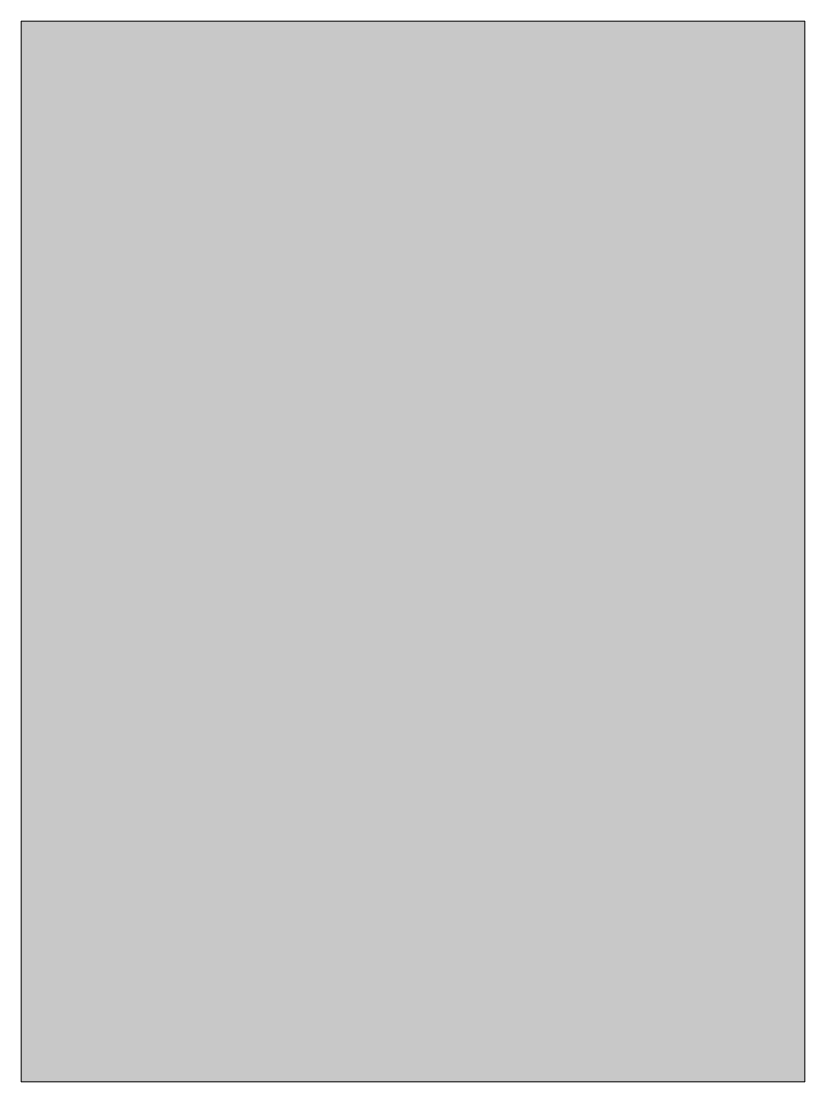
# Model space of a CAD drawing. Extents: x 404 to 2596, y -2984 to -16.
import ezdxf

# ---------------------------------------------------------------- set-up
doc = ezdxf.new("R2010")
doc.units = 0
doc.header["$MEASUREMENT"] = 0
doc.layers.add('Layer 1', color=7, linetype='Continuous')

msp = doc.modelspace()

# ---------------------------------------------------------------- hatches: boundary and pattern name
at = {"layer": 'Layer 1', "true_color": 0x76d1f6}
h = msp.add_hatch(color=141, dxfattribs=at)
h.dxf.hatch_style = 2
h.paths.add_polyline_path([(2578.6, -15.6), (2435.1, -15.6), (2420.1, -15.6), (2200.7, -15.6), (2164.9, -15.6), (2149.3, -15.6), (2082.6, -15.6), (2011.9, -15.6), (1983.6, -15.6), (1964.5, -15.6), (1018.5, -15.6), (999.5, -15.6), (971.1, -15.6), (900.4, -15.6), (833.7, -15.6), (818.1, -15.6), (782.3, -15.6), (562.9, -15.6), (548, -15.6), (404.4, -15.6), (404.4, -179.8), (404.4, -221.1), (404.4, -247.2), (404.4, -297.3), (404.4, -433.4), (404.4, -458.9), (404.4, -480.8), (404.4, -552.2), (404.4, -570.2), (404.4, -2983.8), (2596.5, -2983.8), (2596.5, -2967.5), (2596.5, -2803.3), (2596.5, -2762.1), (2596.5, -2735.9), (2596.5, -2685.8), (2596.5, -2549.8), (2596.5, -2524.2), (2596.5, -2502.4), (2596.5, -2430.9), (2596.5, -2412.9), (2596.5, -15.6)])

# ---------------------------------------------------------------- linework, layer by layer
at = {"layer": 'Layer 1', "lineweight": 0}
msp.add_lwpolyline([(2578.6, -15.6), (2435.1, -15.6), (2420.1, -15.6), (2200.7, -15.6), (2164.9, -15.6), (2149.3, -15.6), (2082.6, -15.6), (2011.9, -15.6), (1983.6, -15.6), (1964.5, -15.6), (1018.5, -15.6), (999.5, -15.6), (971.1, -15.6), (900.4, -15.6), (833.7, -15.6), (818.1, -15.6), (782.3, -15.6), (562.9, -15.6), (548, -15.6), (404.4, -15.6), (404.4, -179.8), (404.4, -221.1), (404.4, -247.2), (404.4, -297.3), (404.4, -433.4), (404.4, -458.9), (404.4, -480.8), (404.4, -552.2), (404.4, -570.2), (404.4, -2983.8), (2596.5, -2983.8), (2596.5, -2967.5), (2596.5, -2803.3), (2596.5, -2762.1), (2596.5, -2735.9), (2596.5, -2685.8), (2596.5, -2549.8), (2596.5, -2524.2), (2596.5, -2502.4), (2596.5, -2430.9), (2596.5, -2412.9), (2596.5, -15.6), (2578.6, -15.6)], dxfattribs=at)

doc.saveas('drawing.dxf')
